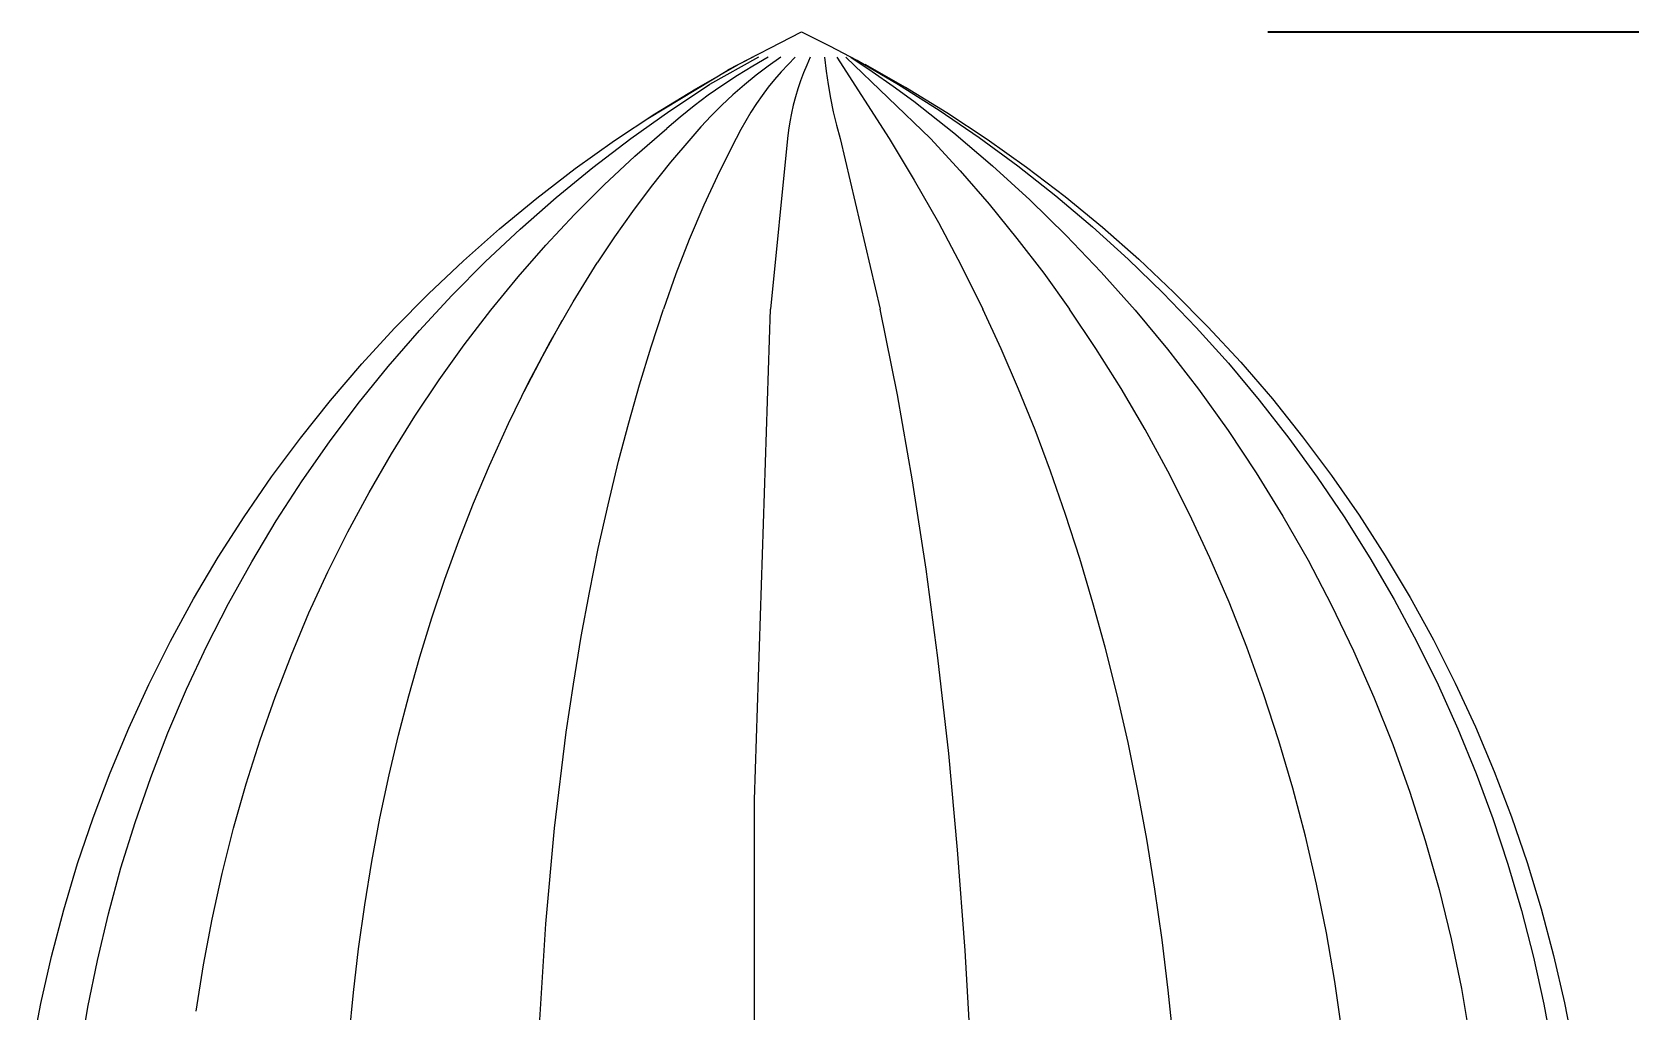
# Model space of a CAD drawing. Header units: millimetres. Extents: x 311 to 4068, y 1050 to 3803.
# Drawn here: x 722.25 to 756.46, y 3691.11 to 3712.07 of the extents above; entities that cross this region are included whole.
import ezdxf

# ---------------------------------------------------------------- set-up
doc = ezdxf.new("R2010")
doc.units = ezdxf.units.MM
doc.layers.add('ZANO_R', color=7, linetype='Continuous', lineweight=0)
doc.layers.add('ZANO_W', color=1, linetype='Continuous', lineweight=0)
doc.styles.get("Standard").update_dxf_attribs({"font": 'ARIALUNI.TTF'})
doc.dimstyles.new('pl i ang', dxfattribs={"dimtxt": 50, "dimasz": 50, "dimexe": 1.25, "dimexo": 0.625, "dimgap": 10, "dimtad": 1, "dimtoh": 1, "dimtxsty": 'Standard', "dimcen": 2.5, "dimclrd": 1, "dimclre": 1, "dimclrt": 1, "dimadec": 0, "dimazin": 0, "dimtfac": 1, "dimtmove": 0, "dimatfit": 3, "dimfxl": 1, "dimarcsym": 1})

# ---------------------------------------------------------------- blocks, each defined once
blk = doc.blocks.new('*D409')
at = {"layer": 'ZANO_W', "color": 1, "lineweight": -2}
for p, q in [((748.743, 3712.066), (1183.473, 3712.066)), ((1173.473, 3672.066), (1173.473, 2589.419)), ((1034.368, 2549.419), (1183.473, 2549.419))]:
    blk.add_line(p, q, dxfattribs=at)
at = {"layer": 'ZANO_W', "color": 1}
for points in [[(1180.14, 3672.066), (1166.807, 3672.066), (1173.473, 3712.066)], [(1166.807, 2589.419), (1180.14, 2589.419), (1173.473, 2549.419)]]:
    blk.add_solid(points, dxfattribs=at)
at = {"layer": 'ZANO_W', "color": 1, "insert": (1143.037, 3130.743), "char_height": 40, "attachment_point": 5, "rotation": 90}
blk.add_mtext('1163', dxfattribs=at)

msp = doc.modelspace()

# ---------------------------------------------------------------- linework, layer by layer
at = {"layer": 'ZANO_R'}
for p, q in [((737.164, 3711.251), (738.743, 3712.066)), ((738.743, 3712.066), (739.342, 3711.771)), ((737.821, 3711.521), (736.773, 3710.936)), ((737.696, 3711.521), (737.536, 3711.442)), ((738.028, 3711.521), (737.698, 3711.332)), ((738.299, 3711.521), (738.032, 3711.334)), ((738.609, 3711.521), (738.457, 3711.368)), ((738.931, 3711.521), (738.855, 3711.356)), ((739.236, 3711.521), (739.269, 3711.227)), ((739.342, 3711.771), (739.933, 3711.463)), ((739.498, 3711.521), (740.623, 3709.782)), ((739.692, 3711.521), (741.509, 3709.782)), ((739.802, 3711.521), (740.26, 3711.218)), ((735.447, 3710.209), (737.161, 3711.249)), ((736.479, 3710.848), (737.379, 3711.359)), ((737.698, 3711.332), (737.374, 3711.133)), ((737.536, 3711.442), (737.379, 3711.359)), ((738.032, 3711.334), (737.772, 3711.138)), ((738.31, 3711.209), (738.168, 3711.046)), ((738.457, 3711.368), (738.31, 3711.209)), ((738.786, 3711.188), (738.722, 3711.018)), ((738.855, 3711.356), (738.786, 3711.188)), ((739.269, 3711.227), (739.312, 3710.935)), ((739.933, 3711.462), (739.935, 3711.461)), ((739.935, 3711.462), (740.826, 3710.939)), ((740.1, 3711.372), (740.969, 3710.882)), ((740.26, 3711.218), (740.71, 3710.904)), ((735.597, 3710.307), (736.479, 3710.848)), ((735.92, 3710.373), (736.773, 3710.936)), ((737.057, 3710.924), (736.745, 3710.706)), ((737.374, 3711.133), (737.057, 3710.924)), ((737.519, 3710.932), (737.273, 3710.718)), ((737.772, 3711.138), (737.519, 3710.932)), ((738.032, 3710.878), (737.902, 3710.705)), ((738.168, 3711.046), (738.032, 3710.878)), ((738.664, 3710.846), (738.612, 3710.672)), ((738.722, 3711.018), (738.664, 3710.846)), ((739.312, 3710.935), (739.363, 3710.644)), ((740.71, 3710.904), (741.152, 3710.578)), ((740.826, 3710.939), (741.698, 3710.386)), ((740.972, 3710.88), (741.857, 3710.339)), ((736.745, 3710.706), (736.441, 3710.478)), ((737.035, 3710.496), (736.804, 3710.266)), ((737.273, 3710.718), (737.035, 3710.496)), ((737.778, 3710.528), (737.66, 3710.347)), ((737.902, 3710.705), (737.778, 3710.528)), ((738.566, 3710.497), (738.526, 3710.32)), ((738.612, 3710.672), (738.566, 3710.497)), ((739.363, 3710.644), (739.423, 3710.354)), ((741.152, 3710.578), (742.006, 3709.902)), ((734.734, 3709.735), (735.597, 3710.307)), ((735.086, 3709.781), (735.92, 3710.373)), ((736.143, 3710.241), (735.853, 3709.995)), ((736.441, 3710.478), (736.143, 3710.241)), ((736.804, 3710.266), (736.582, 3710.027)), ((737.548, 3710.162), (737.442, 3709.974)), ((737.66, 3710.347), (737.548, 3710.162)), ((738.492, 3710.141), (738.464, 3709.962)), ((738.526, 3710.32), (738.492, 3710.141)), ((739.423, 3710.354), (739.492, 3710.067)), ((741.698, 3710.386), (742.551, 3709.804)), ((741.857, 3710.339), (742.723, 3709.768)), ((735.168, 3709.398), (735.853, 3709.995)), ((736.582, 3710.027), (736.368, 3709.782)), ((737.442, 3709.974), (737.343, 3709.782)), ((738.464, 3709.962), (738.443, 3709.782)), ((739.492, 3710.067), (739.57, 3709.782)), ((742.006, 3709.902), (742.835, 3709.197)), ((742.551, 3709.804), (743.383, 3709.193)), ((733.892, 3709.134), (734.734, 3709.735)), ((734.273, 3709.161), (735.086, 3709.781)), ((736.368, 3709.782), (735.935, 3709.273)), ((737.343, 3709.782), (736.983, 3709.072)), ((738.443, 3709.782), (738.078, 3706.123)), ((739.57, 3709.782), (740.429, 3706.123)), ((740.623, 3709.782), (741.162, 3708.888)), ((741.509, 3709.782), (742.147, 3709.086)), ((742.723, 3709.768), (743.568, 3709.167)), ((733.071, 3708.504), (733.892, 3709.134)), ((733.481, 3708.514), (734.273, 3709.161)), ((734.513, 3708.784), (735.168, 3709.398)), ((735.935, 3709.273), (735.518, 3708.751)), ((742.835, 3709.197), (743.64, 3708.464)), ((743.383, 3709.193), (744.194, 3708.553)), ((743.568, 3709.167), (744.393, 3708.537)), ((733.877, 3708.148), (734.513, 3708.784)), ((736.983, 3709.072), (736.647, 3708.35)), ((741.162, 3708.888), (741.677, 3707.98)), ((742.147, 3709.086), (742.765, 3708.371)), ((732.272, 3707.846), (733.071, 3708.504)), ((732.713, 3707.839), (733.481, 3708.514)), ((735.518, 3708.751), (735.117, 3708.217)), ((743.64, 3708.464), (744.418, 3707.703)), ((744.194, 3708.553), (744.982, 3707.886)), ((744.393, 3708.537), (745.195, 3707.879)), ((733.263, 3707.492), (733.877, 3708.148)), ((735.117, 3708.217), (734.733, 3707.67)), ((736.647, 3708.35), (736.335, 3707.617)), ((742.765, 3708.371), (743.361, 3707.639)), ((731.497, 3707.16), (732.272, 3707.846)), ((731.968, 3707.139), (732.713, 3707.839)), ((741.677, 3707.98), (742.167, 3707.058)), ((744.982, 3707.886), (745.747, 3707.193)), ((745.195, 3707.879), (745.973, 3707.193)), ((732.671, 3706.816), (733.263, 3707.492)), ((734.733, 3707.67), (734.365, 3707.113)), ((736.335, 3707.617), (736.048, 3706.875)), ((743.361, 3707.639), (743.935, 3706.889)), ((744.418, 3707.703), (745.17, 3706.915)), ((730.746, 3706.448), (731.497, 3707.16)), ((731.247, 3706.413), (731.968, 3707.139)), ((733.847, 3706.275), (734.365, 3707.113)), ((745.747, 3707.193), (746.488, 3706.473)), ((745.973, 3707.193), (746.728, 3706.481)), ((732.081, 3706.097), (732.671, 3706.816)), ((736.048, 3706.875), (735.786, 3706.123)), ((742.167, 3707.058), (742.63, 3706.123)), ((743.935, 3706.889), (744.486, 3706.123)), ((745.17, 3706.915), (745.893, 3706.101)), ((730.02, 3705.71), (730.746, 3706.448)), ((730.552, 3705.663), (731.247, 3706.413)), ((746.488, 3706.473), (747.204, 3705.729)), ((746.728, 3706.481), (747.457, 3705.743)), ((731.515, 3705.358), (732.081, 3706.097)), ((733.356, 3705.42), (733.847, 3706.275)), ((735.52, 3705.314), (735.786, 3706.123)), ((737.739, 3695.599), (738.078, 3706.123)), ((740.8, 3704.285), (740.429, 3706.123)), ((743.025, 3705.268), (742.63, 3706.123)), ((745.055, 3705.28), (744.486, 3706.123)), ((745.893, 3706.101), (746.588, 3705.263)), ((729.32, 3704.948), (730.02, 3705.71)), ((733.195, 3705.121), (733.613, 3705.874)), ((747.204, 3705.729), (747.894, 3704.961)), ((747.457, 3705.743), (748.16, 3704.981)), ((729.883, 3704.89), (730.552, 3705.663)), ((730.973, 3704.602), (731.515, 3705.358)), ((732.893, 3704.55), (733.356, 3705.42)), ((732.798, 3704.356), (733.195, 3705.121)), ((735.272, 3704.499), (735.52, 3705.314)), ((743.398, 3704.403), (743.025, 3705.268)), ((745.596, 3704.419), (745.055, 3705.28)), ((746.588, 3705.263), (747.253, 3704.401)), ((728.647, 3704.162), (729.32, 3704.948)), ((729.241, 3704.094), (729.883, 3704.89)), ((747.894, 3704.961), (748.557, 3704.169)), ((748.16, 3704.981), (748.837, 3704.194)), ((730.456, 3703.828), (730.973, 3704.602)), ((732.459, 3703.665), (732.893, 3704.55)), ((735.039, 3703.68), (735.272, 3704.499)), ((743.75, 3703.529), (743.398, 3704.403)), ((746.11, 3703.541), (745.596, 3704.419)), ((747.253, 3704.401), (747.888, 3703.517)), ((728.002, 3703.353), (728.647, 3704.162)), ((728.627, 3703.276), (729.241, 3704.094)), ((741.125, 3702.438), (740.8, 3704.285)), ((748.557, 3704.169), (749.193, 3703.355)), ((748.837, 3704.194), (749.486, 3703.385)), ((729.951, 3703.018), (730.456, 3703.828)), ((732.054, 3702.767), (732.459, 3703.665)), ((734.822, 3702.857), (735.039, 3703.68)), ((727.385, 3702.522), (728.002, 3703.353)), ((744.08, 3702.647), (743.75, 3703.529)), ((746.596, 3702.648), (746.11, 3703.541)), ((747.888, 3703.517), (748.491, 3702.611)), ((749.193, 3703.355), (749.8, 3702.52)), ((749.486, 3703.385), (750.106, 3702.553)), ((728.041, 3702.438), (728.627, 3703.276)), ((729.472, 3702.191), (729.951, 3703.018)), ((731.713, 3701.963), (732.053, 3702.767)), ((734.596, 3701.923), (734.822, 3702.857)), ((744.406, 3701.714), (744.08, 3702.647)), ((747.062, 3701.724), (746.596, 3702.648)), ((726.798, 3701.67), (727.385, 3702.522)), ((727.485, 3701.58), (728.041, 3702.438)), ((741.416, 3700.544), (741.125, 3702.438)), ((748.491, 3702.611), (749.063, 3701.684)), ((749.8, 3702.52), (750.378, 3701.665)), ((750.106, 3702.553), (750.697, 3701.701)), ((729.018, 3701.347), (729.472, 3702.191)), ((731.395, 3701.15), (731.713, 3701.963)), ((726.24, 3700.798), (726.798, 3701.67)), ((734.388, 3700.985), (734.596, 3701.923)), ((744.709, 3700.773), (744.406, 3701.714)), ((747.499, 3700.786), (747.062, 3701.724)), ((749.063, 3701.684), (749.602, 3700.738)), ((750.378, 3701.665), (750.927, 3700.79)), ((750.697, 3701.701), (751.259, 3700.828)), ((726.958, 3700.703), (727.485, 3701.58)), ((728.59, 3700.488), (729.018, 3701.347)), ((731.097, 3700.329), (731.395, 3701.15)), ((734.197, 3700.044), (734.388, 3700.985)), ((725.713, 3699.907), (726.24, 3700.798)), ((726.462, 3699.809), (726.958, 3700.703)), ((744.991, 3699.825), (744.709, 3700.773)), ((747.908, 3699.835), (747.499, 3700.786)), ((749.602, 3700.738), (750.107, 3699.774)), ((750.927, 3700.79), (751.446, 3699.897)), ((751.259, 3700.828), (751.789, 3699.937)), ((728.185, 3699.605), (728.59, 3700.488)), ((730.819, 3699.502), (731.097, 3700.329)), ((741.667, 3698.645), (741.416, 3700.544)), ((725.217, 3698.999), (725.713, 3699.907)), ((734.023, 3699.099), (734.197, 3700.044)), ((751.446, 3699.897), (751.933, 3698.986)), ((751.789, 3699.937), (752.289, 3699.028)), ((725.996, 3698.899), (726.462, 3699.809)), ((727.807, 3698.709), (728.185, 3699.605)), ((745.253, 3698.872), (744.991, 3699.825)), ((748.288, 3698.872), (747.908, 3699.835)), ((750.107, 3699.774), (750.579, 3698.793)), ((730.561, 3698.667), (730.819, 3699.502)), ((724.753, 3698.074), (725.217, 3698.999)), ((725.563, 3697.973), (725.996, 3698.899)), ((733.853, 3698.075), (734.023, 3699.099)), ((745.509, 3697.851), (745.253, 3698.872)), ((748.647, 3697.874), (748.288, 3698.872)), ((751.933, 3698.986), (752.389, 3698.06)), ((752.289, 3699.028), (752.757, 3698.102)), ((727.458, 3697.802), (727.807, 3698.709)), ((730.323, 3697.827), (730.561, 3698.667)), ((741.899, 3696.588), (741.667, 3698.645)), ((750.579, 3698.793), (751.016, 3697.796)), ((724.322, 3697.133), (724.753, 3698.074)), ((725.161, 3697.032), (725.563, 3697.973)), ((730.104, 3696.982), (730.323, 3697.827)), ((733.701, 3697.048), (733.853, 3698.075)), ((745.743, 3696.824), (745.509, 3697.851)), ((748.977, 3696.865), (748.647, 3697.874)), ((752.389, 3698.06), (752.813, 3697.118)), ((752.757, 3698.102), (753.192, 3697.16)), ((727.136, 3696.885), (727.458, 3697.802)), ((751.016, 3697.796), (751.418, 3696.784)), ((753.192, 3697.16), (753.595, 3696.204)), ((723.923, 3696.178), (724.322, 3697.133)), ((724.792, 3696.079), (725.161, 3697.032)), ((726.837, 3695.94), (727.136, 3696.885)), ((729.903, 3696.132), (730.104, 3696.982)), ((733.449, 3694.986), (733.701, 3697.048)), ((745.955, 3695.793), (745.743, 3696.824)), ((749.277, 3695.848), (748.977, 3696.865)), ((752.813, 3697.118), (753.205, 3696.163)), ((742.091, 3694.528), (741.899, 3696.588)), ((751.418, 3696.784), (751.785, 3695.759)), ((723.558, 3695.21), (723.923, 3696.178)), ((729.707, 3695.206), (729.903, 3696.132)), ((753.205, 3696.163), (753.563, 3695.194)), ((753.595, 3696.204), (753.964, 3695.235)), ((724.456, 3695.113), (724.792, 3696.079)), ((726.566, 3694.986), (726.837, 3695.94)), ((746.146, 3694.757), (745.955, 3695.793)), ((749.546, 3694.821), (749.277, 3695.848)), ((737.736, 3685.069), (737.739, 3695.599)), ((751.785, 3695.759), (752.116, 3694.722)), ((723.226, 3694.23), (723.558, 3695.21)), ((724.153, 3694.136), (724.456, 3695.113)), ((729.533, 3694.276), (729.707, 3695.206)), ((753.563, 3695.194), (753.888, 3694.214)), ((753.964, 3695.235), (754.299, 3694.253)), ((726.322, 3694.016), (726.566, 3694.986)), ((733.263, 3692.935), (733.449, 3694.986)), ((746.321, 3693.679), (746.146, 3694.757)), ((749.786, 3693.788), (749.546, 3694.821)), ((742.254, 3692.366), (742.091, 3694.528)), ((752.116, 3694.722), (752.41, 3693.673)), ((722.929, 3693.239), (723.226, 3694.23)), ((723.884, 3693.15), (724.153, 3694.136)), ((729.38, 3693.342), (729.533, 3694.276)), ((753.888, 3694.214), (754.18, 3693.223)), ((754.299, 3694.253), (754.6, 3693.26)), ((726.108, 3693.039), (726.322, 3694.016)), ((749.996, 3692.748), (749.786, 3693.788)), ((746.475, 3692.597), (746.321, 3693.679)), ((752.41, 3693.673), (752.668, 3692.616)), ((722.666, 3692.238), (722.929, 3693.239)), ((723.649, 3692.155), (723.884, 3693.15)), ((725.924, 3692.056), (726.108, 3693.039)), ((729.248, 3692.405), (729.38, 3693.342)), ((754.18, 3693.223), (754.437, 3692.223)), ((754.6, 3693.26), (754.867, 3692.257)), ((733.137, 3690.878), (733.263, 3692.935)), ((750.177, 3691.702), (749.996, 3692.748)), ((729.137, 3691.465), (729.248, 3692.405)), ((742.377, 3690.201), (742.254, 3692.366)), ((746.606, 3691.513), (746.475, 3692.597)), ((752.668, 3692.616), (752.889, 3691.55)), ((722.439, 3691.228), (722.666, 3692.238)), ((723.448, 3691.152), (723.649, 3692.155)), ((725.768, 3691.067), (725.924, 3692.056)), ((754.437, 3692.223), (754.66, 3691.215)), ((754.867, 3692.257), (755.099, 3691.246)), ((750.327, 3690.652), (750.177, 3691.702)), ((729.047, 3690.522), (729.137, 3691.465)), ((746.715, 3690.426), (746.606, 3691.513)), ((752.889, 3691.55), (753.072, 3690.476)), ((722.246, 3690.211), (722.439, 3691.228)), ((723.282, 3690.143), (723.448, 3691.152)), ((754.66, 3691.215), (754.848, 3690.2)), ((755.099, 3691.246), (755.295, 3690.228))]:
    msp.add_line(p, q, dxfattribs=at)

# ---------------------------------------------------------------- dimensions: what is measured, and where the dimension line sits
at = {"layer": 'ZANO_W'}
dim = msp.add_linear_dim(base=(1173.473, 2549.419), p1=(738.743, 3712.066), p2=(1024.368, 2549.419), angle=90, dimstyle='pl i ang', override={"dimtxt": 40, "dimasz": 40, "dimexe": 10, "dimexo": 10, "dimtoh": 0, "dimdec": 0, "dimtdec": 0, "dimtmove": 1}, dxfattribs=at)
dim.commit()
dim.dimension.update_dxf_attribs({"geometry": '*D409', "text_midpoint": (1143.037, 3130.743)})

doc.saveas('drawing.dxf')
